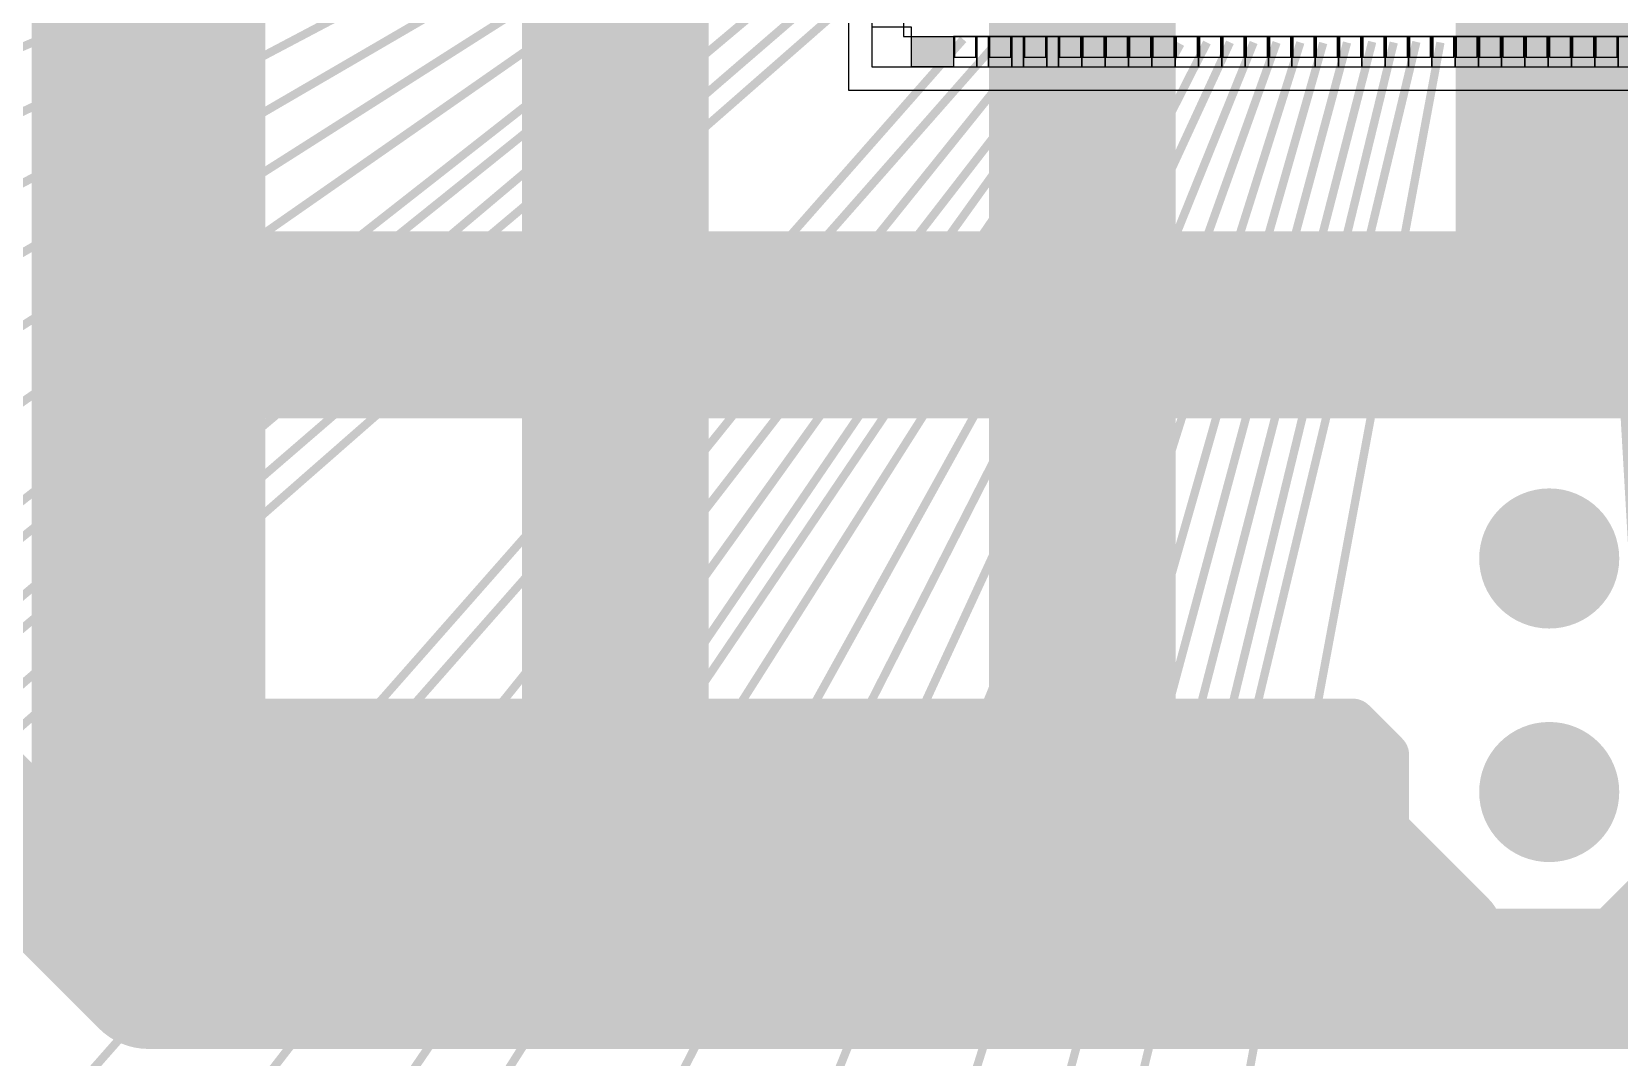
# Model space of a CAD drawing. Header units: inches. Extents: x 5.6 to 70.4, y 6.1 to 48.
# Drawn here: x 19.335 to 22.735, y 26.513 to 28.708 of the extents above; entities that cross this region are included whole.
import ezdxf

# ---------------------------------------------------------------- set-up
doc = ezdxf.new("R2010")
doc.units = ezdxf.units.IN
doc.header["$MEASUREMENT"] = 0
for name, color, linetype in [('Cu1', 7, 'Continuous'), ('Filler', 250, 'Continuous'), ('Frame', 7, 'Continuous'), ('IOs', 250, 'Continuous'), ('Pad', 1, 'Continuous'), ('PhysicalPad', 6, 'Continuous'), ('Sbp1', 5, 'Continuous'), ('vdd', 250, 'Continuous'), ('vss', 250, 'Continuous')]:
    doc.layers.add(name, color=color, linetype=linetype)

# ---------------------------------------------------------------- blocks, each defined once
blk = doc.blocks.new('ROUND_26')
at = {"const_width": 0.25}
blk.add_lwpolyline([(-0.125, 0, 1), (0.125, 0, 1)], format="xyb", close=True, dxfattribs=at)
blk = doc.blocks.new('ROUND_25')
at = {"const_width": 0.15}
blk.add_lwpolyline([(-0.075, 0, 1), (0.075, 0, 1)], format="xyb", close=True, dxfattribs=at)
blk = doc.blocks.new('ROUND_19')
at = {"const_width": 0.025}
blk.add_lwpolyline([(-0.0125, 0, 1), (0.0125, 0, 1)], format="xyb", close=True, dxfattribs=at)
blk = doc.blocks.new('ROUND_24')
at = {"const_width": 0.05}
blk.add_lwpolyline([(-0.025, 0, 1), (0.025, 0, 1)], format="xyb", close=True, dxfattribs=at)
blk = doc.blocks.new('ROUND_27')
at = {"const_width": 0.2}
blk.add_lwpolyline([(-0.1, 0, 1), (0.1, 0, 1)], format="xyb", close=True, dxfattribs=at)
blk = doc.blocks.new('ROUND_28')
at = {"const_width": 0.1}
blk.add_lwpolyline([(-0.05, 0, 1), (0.05, 0, 1)], format="xyb", close=True, dxfattribs=at)
blk = doc.blocks.new('CPG06402')
at = {"layer": 'Filler'}
h = blk.add_hatch(color=256, dxfattribs=at)
h.dxf.hatch_style = 1
h.paths.add_polyline_path([(19220.6, 16372.3), (19220.6, 16437.3), (19130.6, 16437.3), (19130.6, 16372.3)])
for points in [[(19130.6, 16437.3), (19220.6, 16437.3), (19220.6, 16372.3), (19130.6, 16372.3)], [(19270.6, 16372.3), (19295.6, 16372.3), (19295.6, 16437.3), (19270.6, 16437.3)], [(19345.6, 16372.3), (19370.6, 16372.3), (19370.6, 16437.3), (19345.6, 16437.3)], [(19420.6, 16372.3), (19445.6, 16372.3), (19445.6, 16437.3), (19420.6, 16437.3)]]:
    blk.add_lwpolyline(points, close=True, dxfattribs=at)
at = {"layer": 'Frame'}
for points in [[(18995.6, 16322.3), (21995.6, 16322.3), (21995.6, 19322.3), (18995.6, 19322.3)], [(19045.6, 16372.3), (21945.6, 16372.3), (21945.6, 19272.3), (19045.6, 19272.3)], [(19113.6, 16437.3), (21877.6, 16437.3), (21877.6, 19207.3), (19113.6, 19207.3)], [(19045.6, 16372.3), (19130.6, 16372.3), (19130.6, 16457.3), (19045.6, 16457.3)]]:
    blk.add_lwpolyline(points, close=True, dxfattribs=at)
at = {"layer": 'Pad'}
for points in [[(19220.6, 16372.3), (19270.6, 16372.3), (19270.6, 16437.3), (19220.6, 16437.3)], [(19295.6, 16372.3), (19345.6, 16372.3), (19345.6, 16437.3), (19295.6, 16437.3)], [(19370.6, 16372.3), (19420.6, 16372.3), (19420.6, 16437.3), (19370.6, 16437.3)], [(19445.6, 16372.3), (19495.6, 16372.3), (19495.6, 16437.3), (19445.6, 16437.3)], [(19495.6, 16372.3), (19545.6, 16372.3), (19545.6, 16437.3), (19495.6, 16437.3)], [(19545.6, 16372.3), (19595.6, 16372.3), (19595.6, 16437.3), (19545.6, 16437.3)], [(19595.6, 16372.3), (19645.6, 16372.3), (19645.6, 16437.3), (19595.6, 16437.3)], [(19645.6, 16372.3), (19695.6, 16372.3), (19695.6, 16437.3), (19645.6, 16437.3)], [(19695.6, 16372.3), (19745.6, 16372.3), (19745.6, 16437.3), (19695.6, 16437.3)], [(19745.6, 16372.3), (19795.6, 16372.3), (19795.6, 16437.3), (19745.6, 16437.3)], [(19795.6, 16372.3), (19845.6, 16372.3), (19845.6, 16437.3), (19795.6, 16437.3)], [(19845.6, 16372.3), (19895.6, 16372.3), (19895.6, 16437.3), (19845.6, 16437.3)], [(19895.6, 16372.3), (19945.6, 16372.3), (19945.6, 16437.3), (19895.6, 16437.3)], [(19945.6, 16372.3), (19995.6, 16372.3), (19995.6, 16437.3), (19945.6, 16437.3)], [(19995.6, 16372.3), (20045.6, 16372.3), (20045.6, 16437.3), (19995.6, 16437.3)], [(20045.6, 16372.3), (20095.6, 16372.3), (20095.6, 16437.3), (20045.6, 16437.3)], [(20095.6, 16372.3), (20145.6, 16372.3), (20145.6, 16437.3), (20095.6, 16437.3)], [(20145.6, 16372.3), (20195.6, 16372.3), (20195.6, 16437.3), (20145.6, 16437.3)], [(20195.6, 16372.3), (20245.6, 16372.3), (20245.6, 16437.3), (20195.6, 16437.3)], [(20245.6, 16372.3), (20295.6, 16372.3), (20295.6, 16437.3), (20245.6, 16437.3)], [(20295.6, 16372.3), (20345.6, 16372.3), (20345.6, 16437.3), (20295.6, 16437.3)], [(20345.6, 16372.3), (20395.6, 16372.3), (20395.6, 16437.3), (20345.6, 16437.3)], [(20395.6, 16372.3), (20445.6, 16372.3), (20445.6, 16437.3), (20395.6, 16437.3)], [(20445.6, 16372.3), (20495.6, 16372.3), (20495.6, 16437.3), (20445.6, 16437.3)], [(20495.6, 16372.3), (20545.6, 16372.3), (20545.6, 16437.3), (20495.6, 16437.3)], [(20545.6, 16372.3), (20595.6, 16372.3), (20595.6, 16437.3), (20545.6, 16437.3)], [(20595.6, 16372.3), (20645.6, 16372.3), (20645.6, 16437.3), (20595.6, 16437.3)], [(20645.6, 16372.3), (20695.6, 16372.3), (20695.6, 16437.3), (20645.6, 16437.3)]]:
    blk.add_lwpolyline(points, close=True, dxfattribs=at)
at = {"layer": 'PhysicalPad'}
for points in [[(19222.8, 16392.5), (19268.4, 16392.5), (19268.4, 16437.3), (19222.8, 16437.3)], [(19297.8, 16392.5), (19343.4, 16392.5), (19343.4, 16437.3), (19297.8, 16437.3)], [(19372.8, 16392.5), (19418.4, 16392.5), (19418.4, 16437.3), (19372.8, 16437.3)], [(19447.8, 16392.5), (19493.4, 16392.5), (19493.4, 16437.3), (19447.8, 16437.3)], [(19497.8, 16392.5), (19543.4, 16392.5), (19543.4, 16437.3), (19497.8, 16437.3)], [(19547.8, 16392.5), (19593.4, 16392.5), (19593.4, 16437.3), (19547.8, 16437.3)], [(19597.8, 16392.5), (19643.4, 16392.5), (19643.4, 16437.3), (19597.8, 16437.3)], [(19647.8, 16392.5), (19693.4, 16392.5), (19693.4, 16437.3), (19647.8, 16437.3)], [(19697.8, 16392.5), (19743.4, 16392.5), (19743.4, 16437.3), (19697.8, 16437.3)], [(19747.8, 16392.5), (19793.4, 16392.5), (19793.4, 16437.3), (19747.8, 16437.3)], [(19797.8, 16392.5), (19843.4, 16392.5), (19843.4, 16437.3), (19797.8, 16437.3)], [(19847.8, 16392.5), (19893.4, 16392.5), (19893.4, 16437.3), (19847.8, 16437.3)], [(19897.8, 16392.5), (19943.4, 16392.5), (19943.4, 16437.3), (19897.8, 16437.3)], [(19947.8, 16392.5), (19993.4, 16392.5), (19993.4, 16437.3), (19947.8, 16437.3)], [(19997.8, 16392.5), (20043.4, 16392.5), (20043.4, 16437.3), (19997.8, 16437.3)], [(20047.8, 16392.5), (20093.4, 16392.5), (20093.4, 16437.3), (20047.8, 16437.3)], [(20097.8, 16392.5), (20143.4, 16392.5), (20143.4, 16437.3), (20097.8, 16437.3)], [(20147.8, 16392.5), (20193.4, 16392.5), (20193.4, 16437.3), (20147.8, 16437.3)], [(20197.8, 16392.5), (20243.4, 16392.5), (20243.4, 16437.3), (20197.8, 16437.3)], [(20247.8, 16392.5), (20293.4, 16392.5), (20293.4, 16437.3), (20247.8, 16437.3)], [(20297.8, 16392.5), (20343.4, 16392.5), (20343.4, 16437.3), (20297.8, 16437.3)], [(20347.8, 16392.5), (20393.4, 16392.5), (20393.4, 16437.3), (20347.8, 16437.3)], [(20397.8, 16392.5), (20443.4, 16392.5), (20443.4, 16437.3), (20397.8, 16437.3)], [(20447.8, 16392.5), (20493.4, 16392.5), (20493.4, 16437.3), (20447.8, 16437.3)], [(20497.8, 16392.5), (20543.4, 16392.5), (20543.4, 16437.3), (20497.8, 16437.3)], [(20547.8, 16392.5), (20593.4, 16392.5), (20593.4, 16437.3), (20547.8, 16437.3)], [(20597.8, 16392.5), (20643.4, 16392.5), (20643.4, 16437.3), (20597.8, 16437.3)]]:
    blk.add_lwpolyline(points, close=True, dxfattribs=at)

msp = doc.modelspace()

# ---------------------------------------------------------------- linework, layer by layer
at = {"layer": 'Cu1'}
for points, const_width in [([(19.58473, 26.88063), (19.58473, 33.28063)], 0.5), ([(20.58473, 27.08063), (20.58473, 33.08063)], 0.01778), ([(21.58473, 27.08063), (21.58473, 33.08063)], 0.01778), ([(22.58473, 28.08063), (22.58473, 33.08063)], 0.01778), ([(19.58473, 28.08063), (25.58473, 28.08063)], 0.4), ([(19.83473, 26.83063), (19.83473, 27.23063)], 0.1), ([(19.83473, 27.23063), (22.16373, 27.23063)], 0.1), ([(19.83473, 27.23063), (22.16373, 27.23063)], 0.1), ([(19.83473, 26.83063), (19.83473, 27.23063)], 0.1), ([(19.93473, 26.83063), (19.93473, 27.23063)], 0.1), ([(20.03473, 26.83063), (20.03473, 27.23063)], 0.1), ([(20.13473, 26.83063), (20.13473, 27.23063)], 0.1), ([(20.23473, 26.83063), (20.23473, 27.23063)], 0.1), ([(20.33473, 26.83063), (20.33473, 27.23063)], 0.1), ([(20.43473, 26.83063), (20.43473, 27.23063)], 0.1), ([(20.53473, 26.83063), (20.53473, 27.23063)], 0.1), ([(20.63473, 26.83063), (20.63473, 27.23063)], 0.1), ([(20.73473, 26.83063), (20.73473, 27.23063)], 0.1), ([(20.83473, 26.83063), (20.83473, 27.23063)], 0.1), ([(20.93473, 26.83063), (20.93473, 27.23063)], 0.1), ([(21.03473, 26.83063), (21.03473, 27.23063)], 0.1), ([(21.13473, 26.83063), (21.13473, 27.23063)], 0.1), ([(21.23473, 26.83063), (21.23473, 27.23063)], 0.1), ([(21.33473, 26.83063), (21.33473, 27.23063)], 0.1), ([(21.43473, 26.83063), (21.43473, 27.23063)], 0.1), ([(21.53473, 26.83063), (21.53473, 27.23063)], 0.1), ([(21.63473, 26.83063), (21.63473, 27.23063)], 0.1), ([(21.73473, 26.83063), (21.73473, 27.23063)], 0.1), ([(21.83473, 26.83063), (21.83473, 27.23063)], 0.1), ([(21.93473, 26.83063), (21.93473, 27.23063)], 0.1), ([(22.03473, 26.83063), (22.03473, 27.23063)], 0.1), ([(22.13473, 26.83063), (22.13473, 27.23063)], 0.1), ([(22.16373, 27.23063), (22.23473, 27.15963)], 0.1), ([(19.58473, 26.68063), (19.18473, 27.08063)], 0.3), ([(22.23473, 27.15963), (22.23473, 26.83063)], 0.1), ([(19.83473, 27.13063), (22.23473, 27.13063)], 0.1), ([(22.38473, 26.78063), (22.13473, 27.03063)], 0.2), ([(19.83473, 27.03063), (22.23473, 27.03063)], 0.1), ([(22.68473, 26.68063), (22.93473, 26.93063)], 0.2), ([(19.83473, 26.93063), (22.23473, 26.93063)], 0.1), ([(22.23473, 26.83063), (19.83473, 26.83063)], 0.1), ([(19.58473, 26.68063), (22.28473, 26.68063)], 0.3), ([(19.49258, 26.63054), (19.66698, 26.79534)], 0.08), ([(22.28473, 26.68063), (22.88473, 26.68063)], 0.3), ([(20.11273, 26.62563), (20.21573, 26.73463)], 0.05), ([(20.30373, 26.62463), (20.40473, 26.73563)], 0.05), ([(20.61773, 26.62063), (20.71073, 26.73963)], 0.05), ([(20.92373, 26.61663), (21.00473, 26.74363)], 0.05), ([(21.23073, 26.61263), (21.29773, 26.74763)], 0.05), ([(21.48573, 26.61063), (21.54273, 26.74963)], 0.05), ([(21.67667, 26.60763), (21.71767, 26.75263)], 0.05), ([(21.78373, 26.60763), (21.82473, 26.75263)], 0.05), ([(21.94373, 26.60763), (21.98473, 26.75263)], 0.05), ([(22.24273, 26.60563), (22.26573, 26.75463)], 0.05), ([(22.48773, 26.60563), (22.50073, 26.75463)], 0.05), ([(19.65751, 26.62622), (19.76851, 26.72622)], 0.05), ([(19.80873, 26.62963), (19.91973, 26.73063)], 0.05)]:
    msp.add_lwpolyline(points, dxfattribs=dict(at, const_width=const_width))
at = {"layer": 'IOs', "transparency": 33554687, "const_width": 0.01778}
for points in [[(21.17111, 29.46921), (16.71355, 27.56431)], [(21.17111, 29.41627), (16.74534, 27.31987)], [(21.17111, 29.36333), (16.81598, 27.06576)], [(21.16804, 29.31342), (16.84668, 26.79928)], [(21.16792, 29.25688), (16.93189, 26.56435)], [(21.16799, 29.20755), (16.9672, 26.27904)]]:
    msp.add_lwpolyline(points, dxfattribs=at)
at = {"layer": 'Sbp1'}
for points, const_width in [([(19.58473, 26.88063), (19.58473, 33.28063)], 0.5), ([(20.58473, 27.08063), (20.58473, 33.08063)], 0.4), ([(21.58473, 27.08063), (21.58473, 33.08063)], 0.4), ([(22.58473, 28.08063), (22.58473, 33.08063)], 0.4), ([(19.58473, 28.08063), (25.58473, 28.08063)], 0.4), ([(19.83473, 26.83063), (19.83473, 27.23063)], 0.1), ([(19.83473, 27.23063), (22.16373, 27.23063)], 0.1), ([(19.83473, 27.23063), (22.16373, 27.23063)], 0.1), ([(19.83473, 26.83063), (19.83473, 27.23063)], 0.1), ([(19.93473, 26.83063), (19.93473, 27.23063)], 0.1), ([(20.03473, 26.83063), (20.03473, 27.23063)], 0.1), ([(20.13473, 26.83063), (20.13473, 27.23063)], 0.1), ([(20.23473, 26.83063), (20.23473, 27.23063)], 0.1), ([(20.33473, 26.83063), (20.33473, 27.23063)], 0.1), ([(20.43473, 26.83063), (20.43473, 27.23063)], 0.1), ([(20.53473, 26.83063), (20.53473, 27.23063)], 0.1), ([(20.63473, 26.83063), (20.63473, 27.23063)], 0.1), ([(20.73473, 26.83063), (20.73473, 27.23063)], 0.1), ([(20.83473, 26.83063), (20.83473, 27.23063)], 0.1), ([(20.93473, 26.83063), (20.93473, 27.23063)], 0.1), ([(21.03473, 26.83063), (21.03473, 27.23063)], 0.1), ([(21.13473, 26.83063), (21.13473, 27.23063)], 0.1), ([(21.23473, 26.83063), (21.23473, 27.23063)], 0.1), ([(21.33473, 26.83063), (21.33473, 27.23063)], 0.1), ([(21.43473, 26.83063), (21.43473, 27.23063)], 0.1), ([(21.53473, 26.83063), (21.53473, 27.23063)], 0.1), ([(21.63473, 26.83063), (21.63473, 27.23063)], 0.1), ([(21.73473, 26.83063), (21.73473, 27.23063)], 0.1), ([(21.83473, 26.83063), (21.83473, 27.23063)], 0.1), ([(21.93473, 26.83063), (21.93473, 27.23063)], 0.1), ([(22.03473, 26.83063), (22.03473, 27.23063)], 0.1), ([(22.13473, 26.83063), (22.13473, 27.23063)], 0.1), ([(22.16373, 27.23063), (22.23473, 27.15963)], 0.1), ([(19.58473, 26.68063), (19.18473, 27.08063)], 0.3), ([(22.23473, 27.15963), (22.23473, 26.83063)], 0.1), ([(19.83473, 27.13063), (22.23473, 27.13063)], 0.1), ([(22.38473, 26.78063), (22.13473, 27.03063)], 0.2), ([(19.83473, 27.03063), (22.23473, 27.03063)], 0.1), ([(22.68473, 26.68063), (22.93473, 26.93063)], 0.2), ([(19.83473, 26.93063), (22.23473, 26.93063)], 0.1), ([(22.23473, 26.83063), (19.83473, 26.83063)], 0.1), ([(19.58473, 26.68063), (22.28473, 26.68063)], 0.3), ([(19.55916, 26.67775), (19.66698, 26.79534)], 0.08), ([(22.28473, 26.68063), (22.88473, 26.68063)], 0.3), ([(19.81484, 26.60211), (19.90937, 26.73063)], 0.08), ([(20.09887, 26.60211), (20.19339, 26.73063)], 0.08), ([(20.29941, 26.60211), (20.39393, 26.73063)], 0.08), ([(20.62404, 26.60211), (20.71856, 26.73063)], 0.08), ([(20.94062, 26.58438), (21.00436, 26.73063)], 0.08), ([(21.24536, 26.5829), (21.30334, 26.73154)], 0.08), ([(21.50075, 26.57705), (21.54395, 26.73063)], 0.08), ([(21.6596, 26.57592), (21.69855, 26.73063)], 0.08), ([(21.80887, 26.57354), (21.83671, 26.73063)], 0.08)]:
    msp.add_lwpolyline(points, dxfattribs=dict(at, const_width=const_width))
at = {"layer": 'vdd', "transparency": 33554687, "const_width": 0.01778}
for points in [[(21.16857, 29.11552), (17.67869, 26.3122)], [(21.16025, 28.98177), (18.43902, 26.6952)], [(21.16025, 28.83941), (18.53338, 26.53923)], [(21.40171, 28.68526), (19.01746, 25.97862)], [(21.55171, 28.68526), (19.41164, 25.92069)], [(21.75171, 28.68526), (19.41901, 25.01272)], [(21.65171, 28.68526), (19.70069, 25.82487)], [(21.85171, 28.68526), (20.34891, 25.73774)], [(21.95171, 28.68526), (20.73376, 25.6718)], [(22.05171, 28.68526), (21.08893, 25.63672)], [(22.15171, 28.68526), (21.33506, 25.65455)], [(22.25171, 28.68526), (21.50758, 25.63117)], [(22.35171, 28.68526), (21.62323, 24.76385)]]:
    msp.add_lwpolyline(points, dxfattribs=at)
at = {"layer": 'vss', "transparency": 33554687, "const_width": 0.01778}
for points in [[(21.17111, 29.16009), (19.17587, 27.59552)], [(21.17111, 29.064), (19.17702, 27.38431)], [(21.16399, 28.9074), (19.18361, 27.1991)], [(21.32969, 28.69206), (19.58473, 26.71158)], [(22.69995, 28.68785), (22.81825, 26.64591)], [(21.47663, 28.68228), (19.86215, 26.67649)], [(21.59419, 28.68228), (20.15411, 26.67464)], [(21.70171, 28.68526), (20.32592, 26.65125)], [(20.67332, 26.66093), (21.79502, 28.68228)], [(20.96784, 26.66575), (21.901, 28.6856)], [(22.00086, 28.68544), (21.27045, 26.64648)], [(22.10073, 28.68424), (21.51984, 26.65147)], [(22.20565, 28.68665), (21.682, 26.66151)], [(22.30021, 28.68665), (21.81394, 26.66151)]]:
    msp.add_lwpolyline(points, dxfattribs=at)

# ---------------------------------------------------------------- block references
at = {"transparency": 33554687, "xscale": 0.000999113372416545, "yscale": 0.000999113372416545, "zscale": 0.000999113372416545}
msp.add_blockref('CPG06402', (2.10537, 12.2755), dxfattribs=at)
at = {"layer": 'Cu1'}
for name, p in [('ROUND_27', (19.58473, 28.08063)), ('ROUND_27', (22.58473, 28.08063)), ('ROUND_25', (19.58473, 28.08063)), ('ROUND_25', (20.58473, 28.08063)), ('ROUND_25', (21.58473, 28.08063)), ('ROUND_25', (22.58473, 28.08063)), ('ROUND_25', (22.58473, 27.58063)), ('ROUND_24', (19.83473, 27.23063)), ('ROUND_24', (19.83473, 27.23063)), ('ROUND_24', (19.83473, 27.23063)), ('ROUND_24', (19.93473, 27.23063)), ('ROUND_24', (20.03473, 27.23063)), ('ROUND_24', (20.13473, 27.23063)), ('ROUND_24', (20.23473, 27.23063)), ('ROUND_24', (20.33473, 27.23063)), ('ROUND_24', (20.43473, 27.23063)), ('ROUND_27', (20.58473, 27.08063)), ('ROUND_24', (20.53473, 27.23063)), ('ROUND_24', (20.63473, 27.23063)), ('ROUND_24', (20.73473, 27.23063)), ('ROUND_24', (20.83473, 27.23063)), ('ROUND_24', (20.93473, 27.23063)), ('ROUND_24', (21.03473, 27.23063)), ('ROUND_24', (21.13473, 27.23063)), ('ROUND_24', (21.23473, 27.23063)), ('ROUND_24', (21.33473, 27.23063)), ('ROUND_24', (21.43473, 27.23063)), ('ROUND_27', (21.58473, 27.08063)), ('ROUND_24', (21.53473, 27.23063)), ('ROUND_24', (21.63473, 27.23063)), ('ROUND_24', (21.73473, 27.23063)), ('ROUND_24', (21.83473, 27.23063)), ('ROUND_24', (21.93473, 27.23063)), ('ROUND_24', (22.03473, 27.23063)), ('ROUND_24', (22.13473, 27.23063)), ('ROUND_24', (22.16373, 27.23063)), ('ROUND_24', (22.16373, 27.23063)), ('ROUND_25', (19.58473, 27.08063)), ('ROUND_25', (20.58473, 27.08063)), ('ROUND_25', (21.58473, 27.08063)), ('ROUND_24', (22.23473, 27.15963)), ('ROUND_25', (22.58473, 27.08063)), ('ROUND_24', (19.83473, 27.13063)), ('ROUND_24', (22.23473, 27.13063)), ('ROUND_26', (19.58473, 26.88063)), ('ROUND_28', (22.13473, 27.03063)), ('ROUND_24', (19.83473, 27.03063)), ('ROUND_24', (22.23473, 27.03063)), ('ROUND_24', (19.83473, 26.93063)), ('ROUND_24', (22.23473, 26.93063)), ('ROUND_24', (19.83473, 26.83063)), ('ROUND_24', (19.83473, 26.83063)), ('ROUND_24', (19.83473, 26.83063)), ('ROUND_24', (19.93473, 26.83063)), ('ROUND_24', (20.03473, 26.83063)), ('ROUND_24', (20.13473, 26.83063)), ('ROUND_24', (20.23473, 26.83063)), ('ROUND_24', (20.33473, 26.83063)), ('ROUND_24', (20.43473, 26.83063)), ('ROUND_24', (20.53473, 26.83063)), ('ROUND_24', (20.63473, 26.83063)), ('ROUND_24', (20.73473, 26.83063)), ('ROUND_24', (20.83473, 26.83063)), ('ROUND_24', (20.93473, 26.83063)), ('ROUND_24', (21.03473, 26.83063)), ('ROUND_24', (21.13473, 26.83063)), ('ROUND_24', (21.23473, 26.83063)), ('ROUND_24', (21.33473, 26.83063)), ('ROUND_24', (21.43473, 26.83063)), ('ROUND_24', (21.53473, 26.83063)), ('ROUND_24', (21.63473, 26.83063)), ('ROUND_24', (21.73473, 26.83063)), ('ROUND_24', (21.83473, 26.83063)), ('ROUND_24', (21.93473, 26.83063)), ('ROUND_24', (22.03473, 26.83063)), ('ROUND_24', (22.13473, 26.83063)), ('ROUND_24', (22.23473, 26.83063)), ('ROUND_28', (22.38473, 26.78063)), ('ROUND_25', (19.58473, 26.68063)), ('ROUND_25', (19.58473, 26.68063)), ('ROUND_25', (22.28473, 26.68063)), ('ROUND_25', (22.28473, 26.68063)), ('ROUND_19', (20.21573, 26.73463)), ('ROUND_19', (20.40473, 26.73563)), ('ROUND_19', (20.71073, 26.73963)), ('ROUND_19', (21.00473, 26.74363)), ('ROUND_19', (21.29773, 26.74763)), ('ROUND_19', (21.54273, 26.74963)), ('ROUND_19', (21.71767, 26.75263)), ('ROUND_19', (21.82473, 26.75263)), ('ROUND_19', (21.98473, 26.75263)), ('ROUND_19', (22.26573, 26.75463)), ('ROUND_19', (22.50073, 26.75463)), ('ROUND_28', (22.68473, 26.68063)), ('ROUND_19', (19.76851, 26.72622)), ('ROUND_19', (19.91973, 26.73063)), ('ROUND_19', (19.65751, 26.62622)), ('ROUND_19', (19.80873, 26.62963)), ('ROUND_19', (20.11273, 26.62563)), ('ROUND_19', (20.30373, 26.62463)), ('ROUND_19', (20.61773, 26.62063)), ('ROUND_19', (20.92373, 26.61663)), ('ROUND_19', (21.23073, 26.61263)), ('ROUND_19', (21.48573, 26.61063)), ('ROUND_19', (21.67667, 26.60763)), ('ROUND_19', (21.78373, 26.60763)), ('ROUND_19', (21.94373, 26.60763)), ('ROUND_19', (22.24273, 26.60563)), ('ROUND_19', (22.48773, 26.60563))]:
    msp.add_blockref(name, p, dxfattribs=at)
at = {"layer": 'Cu1', "xscale": 1.6, "yscale": 1.6, "zscale": 1.6}
for p in [(19.66698, 26.79534), (19.49258, 26.63054)]:
    msp.add_blockref('ROUND_19', p, dxfattribs=at)
at = {"layer": 'Sbp1'}
for name, p in [('ROUND_27', (19.58473, 28.08063)), ('ROUND_27', (22.58473, 28.08063)), ('ROUND_24', (19.83473, 27.23063)), ('ROUND_24', (19.83473, 27.23063)), ('ROUND_24', (19.83473, 27.23063)), ('ROUND_24', (19.93473, 27.23063)), ('ROUND_24', (20.03473, 27.23063)), ('ROUND_24', (20.13473, 27.23063)), ('ROUND_24', (20.23473, 27.23063)), ('ROUND_24', (20.33473, 27.23063)), ('ROUND_24', (20.43473, 27.23063)), ('ROUND_27', (20.58473, 27.08063)), ('ROUND_24', (20.53473, 27.23063)), ('ROUND_24', (20.63473, 27.23063)), ('ROUND_24', (20.73473, 27.23063)), ('ROUND_24', (20.83473, 27.23063)), ('ROUND_24', (20.93473, 27.23063)), ('ROUND_24', (21.03473, 27.23063)), ('ROUND_24', (21.13473, 27.23063)), ('ROUND_24', (21.23473, 27.23063)), ('ROUND_24', (21.33473, 27.23063)), ('ROUND_24', (21.43473, 27.23063)), ('ROUND_27', (21.58473, 27.08063)), ('ROUND_24', (21.53473, 27.23063)), ('ROUND_24', (21.63473, 27.23063)), ('ROUND_24', (21.73473, 27.23063)), ('ROUND_24', (21.83473, 27.23063)), ('ROUND_24', (21.93473, 27.23063)), ('ROUND_24', (22.03473, 27.23063)), ('ROUND_24', (22.13473, 27.23063)), ('ROUND_24', (22.16373, 27.23063)), ('ROUND_24', (22.16373, 27.23063)), ('ROUND_24', (22.23473, 27.15963)), ('ROUND_24', (19.83473, 27.13063)), ('ROUND_24', (22.23473, 27.13063)), ('ROUND_26', (19.58473, 26.88063)), ('ROUND_28', (22.13473, 27.03063)), ('ROUND_24', (19.83473, 27.03063)), ('ROUND_24', (22.23473, 27.03063)), ('ROUND_24', (19.83473, 26.93063)), ('ROUND_24', (22.23473, 26.93063)), ('ROUND_24', (19.83473, 26.83063)), ('ROUND_24', (19.83473, 26.83063)), ('ROUND_24', (19.83473, 26.83063)), ('ROUND_24', (19.93473, 26.83063)), ('ROUND_24', (20.03473, 26.83063)), ('ROUND_24', (20.13473, 26.83063)), ('ROUND_24', (20.23473, 26.83063)), ('ROUND_24', (20.33473, 26.83063)), ('ROUND_24', (20.43473, 26.83063)), ('ROUND_24', (20.53473, 26.83063)), ('ROUND_24', (20.63473, 26.83063)), ('ROUND_24', (20.73473, 26.83063)), ('ROUND_24', (20.83473, 26.83063)), ('ROUND_24', (20.93473, 26.83063)), ('ROUND_24', (21.03473, 26.83063)), ('ROUND_24', (21.13473, 26.83063)), ('ROUND_24', (21.23473, 26.83063)), ('ROUND_24', (21.33473, 26.83063)), ('ROUND_24', (21.43473, 26.83063)), ('ROUND_24', (21.53473, 26.83063)), ('ROUND_24', (21.63473, 26.83063)), ('ROUND_24', (21.73473, 26.83063)), ('ROUND_24', (21.83473, 26.83063)), ('ROUND_24', (21.93473, 26.83063)), ('ROUND_24', (22.03473, 26.83063)), ('ROUND_24', (22.13473, 26.83063)), ('ROUND_24', (22.23473, 26.83063)), ('ROUND_28', (22.38473, 26.78063)), ('ROUND_25', (19.58473, 26.68063)), ('ROUND_25', (19.58473, 26.68063)), ('ROUND_25', (22.28473, 26.68063)), ('ROUND_25', (22.28473, 26.68063)), ('ROUND_28', (22.68473, 26.68063))]:
    msp.add_blockref(name, p, dxfattribs=at)
at = {"layer": 'Sbp1', "xscale": 1.6, "yscale": 1.6, "zscale": 1.6}
for p, rotation in [((19.66698, 26.79534), 8.206231694474775), ((19.90937, 26.73063), 14.39093560269233), ((20.19339, 26.73063), 14.39093560269233), ((20.39393, 26.73063), 14.39093560269233), ((20.71856, 26.73063), 14.39093560269233), ((21.00436, 26.73063), 27.1731683423749), ((21.30334, 26.73154), 29.41264627629762), ((21.54395, 26.73063), 35.01010270454398), ((21.69855, 26.73063), 36.59110052584787), ((21.83671, 26.73063), 40.6752640364899), ((19.55916, 26.67775), 8.206231694474775), ((19.81484, 26.60211), 14.39093560269233), ((20.09887, 26.60211), 14.39093560269233), ((20.29941, 26.60211), 14.39093560269233), ((20.62404, 26.60211), 14.39093560269233), ((20.94062, 26.58438), 27.1731683423749), ((21.24536, 26.5829), 29.41264627629762), ((21.50075, 26.57705), 35.01010270454398), ((21.6596, 26.57592), 36.59110052584787), ((21.80887, 26.57354), 40.6752640364899)]:
    msp.add_blockref('ROUND_19', p, dxfattribs=dict(at, rotation=rotation))

doc.saveas('drawing.dxf')
